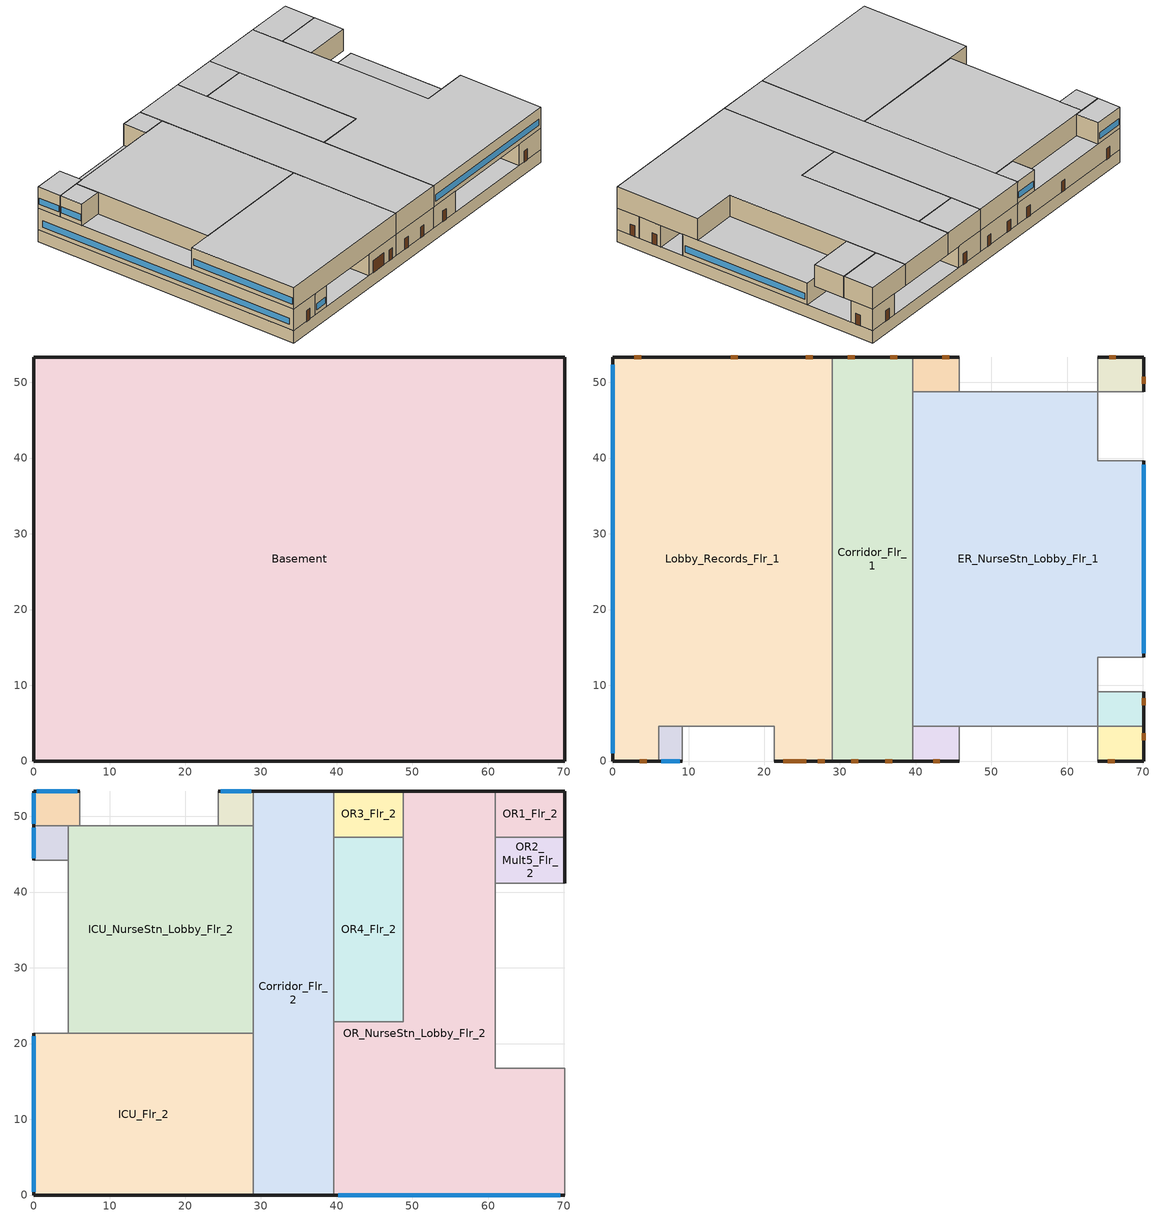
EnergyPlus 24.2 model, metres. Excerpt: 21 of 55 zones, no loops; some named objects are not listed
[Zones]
Basement
 floor adiabatic (ext_slab_8in_with_carpet): 70.1,53.34 70.1,0 0,0 0,53.34 z-2.44
 wall ground (Basement_Wall_North_Cfactor): 70.1,53.34 0,53.34 z-2.44:0
 wall ground (Basement_Wall_East_Cfactor): 70.1,0 70.1,53.34 z-2.44:0
 wall ground (Basement_Wall_South_Cfactor): 0,0 70.1,0 z-2.44:0
 wall ground (Basement_Wall_West_Cfactor): 0,53.34 0,0 z-2.44:0
 ceiling adiabatic (int_slab_ceiling): 0,0 70.1,0 70.1,53.34 0,53.34 z0
ER_Exam1_Mult4_Flr_1
 floor adiabatic (int_slab_floor): 45.72,4.57 45.72,0 39.62,0 39.62,4.57 z0
 wall outside (nonres_ext_wall_grd): 39.62,0 45.72,0 z0:4.27
 wall adiabatic (int_wall): 45.72,0 45.72,4.57 39.62,4.57 39.62,0 z0:4.27
 door (Swinging Door_con): 42.29,0 43.2,0 z0:2.13
 ceiling adiabatic (int_slab_ceiling): 39.62,4.57 39.62,0 45.72,0 45.72,4.57 z4.27
ER_Trauma1_Flr_1
 floor adiabatic (int_slab_floor): 70.1,4.57 70.1,0 64.01,0 64.01,4.57 z0
 wall outside (nonres_ext_wall_grd): 64.01,0 70.1,0 70.1,4.57 z0:4.27
 wall adiabatic (int_wall): 70.1,4.57 64.01,4.57 64.01,0 z0:4.27
 door (Swinging Door_con): 70.1,2.76 70.1,3.67 / 65.38,0 66.29,0 z0:2.13
 ceiling adiabatic (int_slab_ceiling): 64.01,4.57 64.01,0 70.1,0 70.1,4.57 z4.27
ER_Exam3_Mult4_Flr_1
 floor adiabatic (int_slab_floor): 70.1,9.14 70.1,4.57 64.01,4.57 64.01,9.14 z0
 wall outside (nonres_ext_wall_grd): 70.1,4.57 70.1,9.14 z0:4.27
 wall adiabatic (int_wall): 70.1,9.14 64.01,9.14 64.01,4.57 70.1,4.57 z0:4.27
 door (Swinging Door_con): 70.1,7.36 70.1,8.27 z0:2.13
 ceiling adiabatic (int_slab_ceiling): 64.01,9.14 64.01,4.57 70.1,4.57 70.1,9.14 z4.27
ER_Trauma2_Flr_1
 floor adiabatic (int_slab_floor): 70.1,53.34 70.1,48.77 64.01,48.77 64.01,53.34 z0
 wall outside (nonres_ext_wall_grd): 70.1,48.77 70.1,53.34 64.01,53.34 z0:4.27
 wall adiabatic (int_wall): 64.01,53.34 64.01,48.77 70.1,48.77 z0:4.27
 door (Swinging Door_con): 70.1,49.79 70.1,50.7 / 66.43,53.34 65.52,53.34 z0:2.13
 ceiling adiabatic (int_slab_ceiling): 64.01,53.34 64.01,48.77 70.1,48.77 70.1,53.34 z4.27
ER_Triage_Mult4_Flr_1
 floor adiabatic (int_slab_floor): 45.72,53.34 45.72,48.77 39.62,48.77 39.62,53.34 z0
 wall outside (nonres_ext_wall_grd): 45.72,53.34 39.62,53.34 z0:4.27
 wall adiabatic (int_wall): 39.62,53.34 39.62,48.77 45.72,48.77 45.72,53.34 z0:4.27
 door (Swinging Door_con): 44.45,53.34 43.53,53.34 z0:2.13
 ceiling adiabatic (int_slab_ceiling): 39.62,53.34 39.62,48.77 45.72,48.77 45.72,53.34 z4.27
Office1_Mult4_Flr_1
 floor adiabatic (int_slab_floor): 9.14,4.57 9.14,0 6.1,0 6.1,4.57 z0
 wall outside (nonres_ext_wall_grd): 6.1,0 9.14,0 z0:4.27
 wall adiabatic (int_wall): 9.14,0 9.14,4.57 6.1,4.57 6.1,0 z0:4.27
 window (NonresWindow_U_0.364_SHGC_East_0.359): 6.41,0 8.84,0 z0.91:2.13
 ceiling adiabatic (int_slab_ceiling): 6.1,4.57 6.1,0 9.14,0 9.14,4.57 z4.27
Lobby_Records_Flr_1
 floor adiabatic (int_slab_floor): 0,0 0,53.34 28.96,53.34 28.96,0 21.34,0 21.34,4.57 6.1,4.57 6.1,0 z0
 wall outside (nonres_ext_wall_grd): 28.96,53.34 0,53.34 0,0 6.1,0 / 21.34,0 28.96,0 z0:4.27
 wall adiabatic (int_wall): 6.1,0 6.1,4.57 21.34,4.57 21.34,0 z0:4.27
 wall to Corridor_Flr_1 (Air_Wall): 28.96,15.24 28.96,53.34 z0:4.27
 wall to Corridor_Flr_1 (int_wall): 28.96,0 28.96,15.24 z0:4.27
 window (NonresWindow_U_0.248_SHGC_South_0.21): 0,52.34 0,1 z0.91:2.13
 door (Swinging Door_con): 3.59,0 4.5,0 / 27.05,0 27.97,0 / 26.37,53.34 25.46,53.34 / 3.75,53.34 2.84,53.34 / 16.51,53.34 15.59,53.34 z0:2.13
 door (Overhead Door_con): 22.48,0 25.53,0 z0:2.44
 ceiling adiabatic (int_slab_ceiling): 0,0 6.1,0 6.1,4.57 21.34,4.57 21.34,0 28.96,0 28.96,53.34 0,53.34 z4.27
Corridor_Flr_1
 floor adiabatic (int_slab_floor): 39.62,53.34 39.62,0 28.96,0 28.96,53.34 z0
 wall outside (nonres_ext_wall_grd): 39.62,53.34 28.96,53.34 / 28.96,0 39.62,0 z0:4.27
 wall adiabatic (int_wall): 39.62,0 39.62,53.34 z0:4.27
 door (Swinging Door_con): 35.95,0 36.87,0 / 31.97,53.34 31.05,53.34 / 31.5,0 32.41,0 / 37.53,53.34 36.62,53.34 z0:2.13
 ceiling adiabatic (int_slab_ceiling): 28.96,53.34 28.96,0 39.62,0 39.62,53.34 z4.27
ER_NurseStn_Lobby_Flr_1
 floor adiabatic (int_slab_floor): 39.62,4.57 39.62,48.77 64.01,48.77 64.01,39.62 70.1,39.62 70.1,13.72 64.01,13.72 64.01,4.57 z0
 wall outside (nonres_ext_wall_grd): 70.1,13.72 70.1,39.62 z0:4.27
 wall adiabatic (int_wall): 70.1,39.62 64.01,39.62 64.01,48.77 39.62,48.77 39.62,4.57 64.01,4.57 64.01,13.72 70.1,13.72 z0:4.27
 window (NonresWindow_U_0.248_SHGC_North_0.21): 70.1,14.2 70.1,39.14 z0.91:2.13
 ceiling adiabatic (int_slab_ceiling): 39.62,4.57 64.01,4.57 64.01,13.72 70.1,13.72 70.1,39.62 64.01,39.62 64.01,48.77 39.62,48.77 z4.27
OR1_Flr_2
 floor adiabatic (int_slab_floor): 70.1,53.34 70.1,47.24 60.96,47.24 60.96,53.34 z4.27
 wall outside (nonres_ext_wall_mid): 70.1,47.24 70.1,53.34 60.96,53.34 z4.27:8.54
 wall adiabatic (int_wall): 60.96,53.34 60.96,47.24 70.1,47.24 z4.27:8.54
 ceiling adiabatic (int_slab_ceiling): 60.96,53.34 60.96,47.24 70.1,47.24 70.1,53.34 z8.54
OR2_Mult5_Flr_2
 floor adiabatic (int_slab_floor): 70.1,47.24 70.1,41.15 60.96,41.15 60.96,47.24 z4.27
 wall outside (nonres_ext_wall_mid): 70.1,41.15 70.1,47.24 z4.27:8.54
 wall adiabatic (int_wall): 70.1,47.24 60.96,47.24 60.96,41.15 70.1,41.15 z4.27:8.54
 ceiling adiabatic (int_slab_ceiling): 60.96,47.24 60.96,41.15 70.1,41.15 70.1,47.24 z8.54
OR3_Flr_2
 floor adiabatic (int_slab_floor): 48.77,53.34 48.77,47.24 39.62,47.24 39.62,53.34 z4.27
 wall outside (nonres_ext_wall_mid): 48.77,53.34 39.62,53.34 z4.27:8.54
 wall adiabatic (int_wall): 39.62,53.34 39.62,47.24 48.77,47.24 48.77,53.34 z4.27:8.54
 ceiling adiabatic (int_slab_ceiling): 39.62,53.34 39.62,47.24 48.77,47.24 48.77,53.34 z8.54
OR4_Flr_2
 floor adiabatic (int_slab_floor): 48.77,47.24 48.77,22.86 39.62,22.86 39.62,47.24 z4.27
 wall adiabatic (int_wall): 48.77,47.24 39.62,47.24 39.62,22.86 48.77,22.86 48.77,47.24 z4.27:8.54
 ceiling adiabatic (int_slab_ceiling): 39.62,47.24 39.62,22.86 48.77,22.86 48.77,47.24 z8.54
IC_PatRoom1_Mult5_Flr_2
 floor adiabatic (int_slab_floor): 28.96,53.34 28.96,48.77 24.38,48.77 24.38,53.34 z4.27
 wall outside (nonres_ext_wall_mid): 28.96,53.34 24.38,53.34 z4.27:8.54
 wall adiabatic (int_wall): 24.38,53.34 24.38,48.77 28.96,48.77 28.96,53.34 z4.27:8.54
 window (NonresWindow_U_0.248_SHGC_West_0.21): 28.68,53.34 24.66,53.34 z5.18:6.4
 ceiling adiabatic (int_slab_ceiling): 24.38,53.34 24.38,48.77 28.96,48.77 28.96,53.34 z8.54
IC_PatRoom2_Flr_2
 floor adiabatic (int_slab_floor): 6.1,53.34 6.1,48.77 0,48.77 0,53.34 z4.27
 wall outside (nonres_ext_wall_mid): 6.1,53.34 0,53.34 0,48.77 z4.27:8.54
 wall adiabatic (int_wall): 0,48.77 6.1,48.77 6.1,53.34 z4.27:8.54
 window (NonresWindow_U_0.248_SHGC_West_0.21): 5.73,53.34 0.37,53.34 z5.18:6.4
 window (NonresWindow_U_0.248_SHGC_South_0.21): 0,53.07 0,49.04 z5.18:6.4
 ceiling adiabatic (int_slab_ceiling): 0,53.34 0,48.77 6.1,48.77 6.1,53.34 z8.54
IC_PatRoom3_Mult6_Flr_2
 floor adiabatic (int_slab_floor): 4.57,48.77 4.57,44.2 0,44.2 0,48.77 z4.27
 wall outside (nonres_ext_wall_mid): 0,48.77 0,44.2 z4.27:8.54
 wall adiabatic (int_wall): 0,44.2 4.57,44.2 4.57,48.77 0,48.77 z4.27:8.54
 window (NonresWindow_U_0.248_SHGC_South_0.21): 0,48.49 0,44.47 z5.18:6.4
 ceiling adiabatic (int_slab_ceiling): 0,48.77 0,44.2 4.57,44.2 4.57,48.77 z8.54
ICU_Flr_2
 floor adiabatic (int_slab_floor): 28.96,21.34 28.96,0 0,0 0,21.34 z4.27
 wall outside (nonres_ext_wall_mid): 0,21.34 0,0 28.96,0 z4.27:8.54
 wall adiabatic (int_wall): 28.96,0 28.96,21.34 0,21.34 z4.27:8.54
 window (NonresWindow_U_0.248_SHGC_South_0.21): 0,20.94 0,0.4 z5.18:6.4
 ceiling adiabatic (int_slab_ceiling): 0,21.34 0,0 28.96,0 28.96,21.34 z8.54
ICU_NurseStn_Lobby_Flr_2
 floor adiabatic (int_slab_floor): 4.57,21.34 4.57,48.77 28.96,48.77 28.96,21.34 z4.27
 wall adiabatic (int_wall): 28.96,48.77 4.57,48.77 4.57,21.34 28.96,21.34 28.96,48.77 z4.27:8.54
 ceiling adiabatic (int_slab_ceiling): 4.57,21.34 28.96,21.34 28.96,48.77 4.57,48.77 z8.54
Corridor_Flr_2
 floor adiabatic (int_slab_floor): 39.62,53.34 39.62,0 28.96,0 28.96,53.34 z4.27
 wall outside (nonres_ext_wall_mid): 39.62,53.34 28.96,53.34 / 28.96,0 39.62,0 z4.27:8.54
 wall adiabatic (int_wall): 39.62,0 39.62,53.34 / 28.96,53.34 28.96,0 z4.27:8.54
 ceiling adiabatic (int_slab_ceiling): 28.96,53.34 28.96,0 39.62,0 39.62,53.34 z8.54
OR_NurseStn_Lobby_Flr_2
 floor adiabatic (int_slab_floor): 39.62,0 39.62,22.86 48.77,22.86 48.77,53.34 60.96,53.34 60.96,16.76 70.1,16.76 70.1,0 z4.27
 wall outside (nonres_ext_wall_mid): 60.96,53.34 48.77,53.34 / 39.62,0 70.1,0 z4.27:8.54
 wall adiabatic (int_wall): 48.77,53.34 48.77,22.86 39.62,22.86 39.62,0 / 70.1,0 70.1,16.76 60.96,16.76 60.96,53.34 z4.27:8.54
 window (NonresWindow_U_0.364_SHGC_East_0.359): 40.2,0 69.53,0 z5.18:6.4
 ceiling adiabatic (int_slab_ceiling): 39.62,0 70.1,0 70.1,16.76 60.96,16.76 60.96,53.34 48.77,53.34 48.77,22.86 39.62,22.86 z8.54
[Building]
Hospital: North Axis=-90; Terrain=City; Loads Convergence Tolerance Value=0.04; Temperature Convergence Tolerance Value=0.2; Solar Distribution=FullInteriorAndExterior; Maximum Number of Warmup Days=25; Minimum Number of Warmup Days=6
[Site:Location]
New.York-John.F.Kennedy.Intl.AP_NY_USA WMO=744860: Latitude=40.66; Longitude=-73.8; Time Zone=-5; Elevation=7
[SizingPeriod:DesignDay] Day of Month=21; DryBulb Temperature Range Modifier Type=DefaultMultipliers; Humidity Condition Type=Wetbulb; Barometric Pressure=101241; Rain Indicator=No; Snow Indicator=No; Daylight Saving Time Indicator=No
Name | Month | Day Type | Maximum DryBulb Temperature | Daily DryBulb Temperature Range | Wetbulb or DewPoint at Maximum DryBulb | Wind Speed | Wind Direction | Solar Model Indicator | Sky Clearness | ASHRAE Clear Sky Optical Depth for Beam Irradiance taub | ASHRAE Clear Sky Optical Depth for Diffuse Irradiance taud
New.York-John.F.Kennedy.Intl.AP_NY_USA Ann Htg 99.6% Condns DB | 1 | WinterDesignDay | -10.7 | 0 | -10.7 | 7.5 | 320 | ASHRAEClearSky | 0
New.York-John.F.Kennedy.Intl.AP_NY_USA Ann Clg .4% Condns DB=>MWB | 7 | SummerDesignDay | 32.1 | 7.4 | 23.1 | 5.6 | 230 | ASHRAETau |  | 0.541 | 1.8
[Site:GroundTemperature:FCfactorMethod]
January Ground Temperature=14; February Ground Temperature=7.3; March Ground Temperature=3.3; April Ground Temperature=1.2; May Ground Temperature=-0.2; June Ground Temperature=5.6; July Ground Temperature=10.9; August Ground Temperature=16.1; September Ground Temperature=21.7; October Ground Temperature=25; November Ground Temperature=24.8; December Ground Temperature=19.9
[Site:WaterMainsTemperature]
Calculation Method=Correlation; Annual Average Outdoor Air Temperature=12.4667; Maximum Difference In Monthly Average Outdoor Air Temperatures=25.2
[Material]
Name | Roughness | Thickness | Conductivity | Density | Specific Heat | Thermal Absorptance | Solar Absorptance | Visible Absorptance
Std Wood 6inch | MediumSmooth | 0.15 | 0.12 | 540 | 1210 | 0.9 | 0.7 | 0.7
G01 13mm gypsum board | Smooth | 0.0127 | 0.16 | 800 | 1090 | 0.9 | 0.7 | 0.5
200mm Normalweight concrete wall; 200mm Normalweight concrete floor | MediumRough | 0.2032 | 2.31 | 2322 | 832
100mm Normalweight concrete floor | MediumRough | 0.1016 | 2.31 | 2322 | 832
[Material:NoMass] Thermal Absorptance=0.9; Solar Absorptance=0.7
Name | Roughness | Thermal Resistance | Visible Absorptance
Opaque Door panel_con | MediumRough | 0.475973 | 0.7
Overhead Door_con Panel | MediumRough | 0.568097 | 0.7
CP02 CARPET PAD | VeryRough | 0.21648 | 0.8
Air_Wall_Material | Rough | 0.207949
Nonres_Exterior_Wall_Insulation_grd | MediumSmooth | 1.1957 | 0.7
Nonres_Exterior_Wall_Insulation_mid | MediumSmooth | 1.04708 | 0.7
[WindowMaterial:SimpleGlazingSystem]
Name | UFactor | Solar Heat Gain Coefficient | Visible Transmittance
Nonres Window Glazing Layer South; Nonres Window Glazing Layer North; Nonres Window Glazing Layer West | 1.40821 | 0.21 | 0.29
Nonres Window Glazing Layer East | 2.06689 | 0.359 | 0.3949
[Construction]
Swinging Door_con: Opaque Door panel_con
Overhead Door_con: Overhead Door_con Panel
InteriorFurnishings: Std Wood 6inch
Air_Wall: Air_Wall_Material
int_wall: G01 13mm gypsum board, G01 13mm gypsum board
ext_slab_8in_with_carpet: 200mm Normalweight concrete floor, CP02 CARPET PAD
int_slab_floor: 100mm Normalweight concrete floor, CP02 CARPET PAD
int_slab_ceiling: CP02 CARPET PAD, 100mm Normalweight concrete floor
nonres_ext_wall_grd: 200mm Normalweight concrete wall, Nonres_Exterior_Wall_Insulation_grd, G01 13mm gypsum board
nonres_ext_wall_mid: 200mm Normalweight concrete wall, Nonres_Exterior_Wall_Insulation_mid, G01 13mm gypsum board
NonresWindow_U_0.248_SHGC_South_0.21: Nonres Window Glazing Layer South
NonresWindow_U_0.248_SHGC_North_0.21: Nonres Window Glazing Layer North
NonresWindow_U_0.364_SHGC_East_0.359: Nonres Window Glazing Layer East
NonresWindow_U_0.248_SHGC_West_0.21: Nonres Window Glazing Layer West
[Construction:CfactorUndergroundWall] CFactor=0.675682; Height=2.439
Basement_Wall_North_Cfactor; Basement_Wall_East_Cfactor; Basement_Wall_South_Cfactor; Basement_Wall_West_Cfactor
[Zone] Type=1; Floor Area=autocalculate; Part of Total Floor Area=YES
Name | Multiplier | Ceiling Height | Volume
Basement | 1 | 2.439 | 9120.27
ER_Exam1_Mult4_Flr_1; ER_Exam3_Mult4_Flr_1; ER_Triage_Mult4_Flr_1 | 4 | 4.2683 | 118.96
ER_Trauma1_Flr_1; ER_Trauma2_Flr_1; IC_PatRoom2_Flr_2 | 1 | 4.2683 | 118.96
Office1_Mult4_Flr_1 | 5 | 4.2683 | 59.5
Lobby_Records_Flr_1 | 1 | 4.2683 | 6294.92
Corridor_Flr_1; Corridor_Flr_2 | 1 | 4.2683 | 2428.79
ER_NurseStn_Lobby_Flr_1 | 1 | 4.2683 | 5273.95
OR1_Flr_2; OR3_Flr_2 | 1 | 4.2683 | 237.91
OR2_Mult5_Flr_2 | 5 | 4.2683 | 237.91
OR4_Flr_2 | 1 | 4.2683 | 951.7
IC_PatRoom1_Mult5_Flr_2 | 5 | 4.2683 | 89.21
IC_PatRoom3_Mult6_Flr_2 | 6 | 4.2683 | 89.21
ICU_Flr_2 | 1 | 4.2683 | 2637.63
ICU_NurseStn_Lobby_Flr_2 | 1 | 4.2683 | 2854.51
OR_NurseStn_Lobby_Flr_2 | 1 | 4.2683 | 4322.24
[InternalMass] Construction=InteriorFurnishings
Name | Zone or ZoneList | Surface Area
Basement_InternalMass_1 | Basement | 7478.69
ER_Exam1_Mult4_Flr_1_InternalMass_1 | ER_Exam1_Mult4_Flr_1 | 55.7418
ER_Trauma1_Flr_1_InternalMass_1 | ER_Trauma1_Flr_1 | 55.7418
ER_Exam3_Mult4_Flr_1_InternalMass_1 | ER_Exam3_Mult4_Flr_1 | 55.7418
ER_Trauma2_Flr_1_InternalMass_1 | ER_Trauma2_Flr_1 | 55.7418
ER_Triage_Mult4_Flr_1_InternalMass_1 | ER_Triage_Mult4_Flr_1 | 55.7418
Office1_Mult4_Flr_1_InternalMass_1 | Office1_Mult4_Flr_1 | 27.8709
Lobby_Records_Flr_1_InternalMass_1 | Lobby_Records_Flr_1 | 2949.62
Corridor_Flr_1_InternalMass_1 | Corridor_Flr_1 | 1138.06
ER_NurseStn_Lobby_Flr_1_InternalMass_1 | ER_NurseStn_Lobby_Flr_1 | 2471.22
OR1_Flr_2_InternalMass_1 | OR1_Flr_2 | 111.4836
OR2_Mult5_Flr_2_InternalMass_1 | OR2_Mult5_Flr_2 | 111.4836
OR3_Flr_2_InternalMass_1 | OR3_Flr_2 | 111.4836
OR4_Flr_2_InternalMass_1 | OR4_Flr_2 | 445.9346
IC_PatRoom1_Mult5_Flr_2_InternalMass_1 | IC_PatRoom1_Mult5_Flr_2 | 41.8064
IC_PatRoom2_Flr_2_InternalMass_1 | IC_PatRoom2_Flr_2 | 55.7418
IC_PatRoom3_Mult6_Flr_2_InternalMass_1 | IC_PatRoom3_Mult6_Flr_2 | 41.8064
ICU_Flr_2_InternalMass_1 | ICU_Flr_2 | 1235.93
ICU_NurseStn_Lobby_Flr_2_InternalMass_1 | ICU_NurseStn_Lobby_Flr_2 | 1337.54
Corridor_Flr_2_InternalMass_1 | Corridor_Flr_2 | 1138.06
OR_NurseStn_Lobby_Flr_2_InternalMass_1 | OR_NurseStn_Lobby_Flr_2 | 2025.29
[People] Number of People Calculation Method=People; Fraction Radiant=0.3; Sensible Heat Fraction=AUTOCALCULATE; Activity Level Schedule=ACTIVITY_SCH; Enable ASHRAE 55 Comfort Warnings=No; Mean Radiant Temperature Calculation Type=EnclosureAveraged; Work Efficiency Schedule=WORK_EFF_SCH; Clothing Insulation Calculation Method=ClothingInsulationSchedule; Clothing Insulation Schedule=CLOTHING_SCH; Air Velocity Schedule=AIR_VELO_SCH; Thermal Comfort Model 1 Type=FANGER
Name | Zone or ZoneList or Space or SpaceList | Number of People Schedule | Number of People
Basement | Basement | BLDG_OCC_SCH | 100.5885
ER_Exam1_Mult4_Flr_1 | ER_Exam1_Mult4_Flr_1 | BLDG_OCC_EXTD_SCH | 5.9976
ER_Trauma1_Flr_1 | ER_Trauma1_Flr_1 | BLDG_OCC_EXTD_SCH | 5.9976
ER_Exam3_Mult4_Flr_1 | ER_Exam3_Mult4_Flr_1 | BLDG_OCC_EXTD_SCH | 5.9976
ER_Trauma2_Flr_1 | ER_Trauma2_Flr_1 | BLDG_OCC_EXTD_SCH | 5.9976
ER_Triage_Mult4_Flr_1 | ER_Triage_Mult4_Flr_1 | BLDG_OCC_EXTD_SCH | 5.9976
Office1_Mult4_Flr_1 | Office1_Mult4_Flr_1 | BLDG_OCC_SCH | 1.05
Lobby_Records_Flr_1 | Lobby_Records_Flr_1 | BLDG_OCC_SCH | 21.1586
Corridor_Flr_1 | Corridor_Flr_1 | BLDG_OCC_EXTD_SCH | 30.62491
ER_NurseStn_Lobby_Flr_1 | ER_NurseStn_Lobby_Flr_1 | BLDG_OCC_EXTD_SCH | 17.7269
OR1_Flr_2 | OR1_Flr_2 | BLDG_OCC_SCH | 2.9988
OR2_Mult5_Flr_2 | OR2_Mult5_Flr_2 | BLDG_OCC_SCH | 2.9988
OR3_Flr_2 | OR3_Flr_2 | BLDG_OCC_SCH | 2.9988
OR4_Flr_2 | OR4_Flr_2 | BLDG_OCC_SCH | 11.9956
IC_PatRoom1_Mult5_Flr_2 | IC_PatRoom1_Mult5_Flr_2 | BLDG_OCC_EXTD_SCH | 1.1244
IC_PatRoom2_Flr_2 | IC_PatRoom2_Flr_2 | BLDG_OCC_EXTD_SCH | 1.4994
IC_PatRoom3_Mult6_Flr_2 | IC_PatRoom3_Mult6_Flr_2 | BLDG_OCC_EXTD_SCH | 1.1244
ICU_Flr_2 | ICU_Flr_2 | BLDG_OCC_EXTD_SCH | 33.2462
ICU_NurseStn_Lobby_Flr_2 | ICU_NurseStn_Lobby_Flr_2 | BLDG_OCC_EXTD_SCH | 9.5946
Corridor_Flr_2 | Corridor_Flr_2 | BLDG_OCC_EXTD_SCH | 6.1228
OR_NurseStn_Lobby_Flr_2 | OR_NurseStn_Lobby_Flr_2 | BLDG_OCC_EXTD_SCH | 14.528
[Lights] Design Level Calculation Method=Watts/Area; Return Air Fraction=0; Fraction Radiant=0.7; Fraction Visible=0.2; Fraction Replaceable=1; EndUse Subcategory=LightsWired; Return Air Fraction Calculated from Plenum Temperature=No
Name | Zone or ZoneList or Space or SpaceList | Schedule | Watts per Floor Area
Basement_Lights | Basement | ltg_sch0_basement | 6.40953
ER_Exam1_Mult4_Flr_1_Lights | ER_Exam1_Mult4_Flr_1 | ltg_sch2_er | 13.6002
ER_Trauma1_Flr_1_Lights | ER_Trauma1_Flr_1 | ltg_sch2_er | 13.6002
ER_Exam3_Mult4_Flr_1_Lights | ER_Exam3_Mult4_Flr_1 | ltg_sch2_er | 13.6002
ER_Trauma2_Flr_1_Lights | ER_Trauma2_Flr_1 | ltg_sch2_er | 13.6002
ER_Triage_Mult4_Flr_1_Lights | ER_Triage_Mult4_Flr_1 | ltg_sch2_er | 13.6002
Office1_Mult4_Flr_1_Lights | Office1_Mult4_Flr_1 | ltg_sch1_office | 7.46477
Lobby_Records_Flr_1_Lights | Lobby_Records_Flr_1 | ltg_sch3_record | 7.93515
Corridor_Flr_1_Lights | Corridor_Flr_1 | ltg_sch4_corridor | 6.11427
ER_NurseStn_Lobby_Flr_1_Lights | ER_NurseStn_Lobby_Flr_1 | ltg_sch5_nursestn_lobby1 | 9.83713
OR1_Flr_2_Lights | OR1_Flr_2 | ltg_sch6_or | 23.6214
OR2_Mult5_Flr_2_Lights | OR2_Mult5_Flr_2 | ltg_sch6_or | 23.6214
OR3_Flr_2_Lights | OR3_Flr_2 | ltg_sch6_or | 23.6214
OR4_Flr_2_Lights | OR4_Flr_2 | ltg_sch6_or | 23.6214
IC_PatRoom1_Mult5_Flr_2_Lights | IC_PatRoom1_Mult5_Flr_2 | ltg_sch7_ic | 12.06633
IC_PatRoom2_Flr_2_Lights | IC_PatRoom2_Flr_2 | ltg_sch7_ic | 12.06633
IC_PatRoom3_Mult6_Flr_2_Lights | IC_PatRoom3_Mult6_Flr_2 | ltg_sch7_ic | 12.06633
ICU_Flr_2_Lights | ICU_Flr_2 | ltg_sch7_ic | 12.06633
ICU_NurseStn_Lobby_Flr_2_Lights | ICU_NurseStn_Lobby_Flr_2 | ltg_sch8_nursstn | 10.9415
Corridor_Flr_2_Lights | Corridor_Flr_2 | ltg_sch4_corridor | 6.11427
OR_NurseStn_Lobby_Flr_2_Lights | OR_NurseStn_Lobby_Flr_2 | ltg_sch9_nursestn_lobby2 | 9.284939
[ElectricEquipment] Design Level Calculation Method=EquipmentLevel; Fraction Latent=0; Fraction Radiant=0.5; Fraction Lost=0; EndUse Subcategory=MiscPlug
Name | Zone or ZoneList or Space or SpaceList | Schedule | Design Level
Basement_MiscPlug_Equip | Basement | BLDG_EQUIP_SCH | 30176.5
ER_Exam1_Mult4_Flr_1_MiscPlug_Equip | ER_Exam1_Mult4_Flr_1 | BLDG_EQUIP_EXTD_SCH | 449.8365
ER_Trauma1_Flr_1_MiscPlug_Equip | ER_Trauma1_Flr_1 | BLDG_EQUIP_EXTD_SCH | 1199.56
ER_Exam3_Mult4_Flr_1_MiscPlug_Equip | ER_Exam3_Mult4_Flr_1 | BLDG_EQUIP_EXTD_SCH | 449.8365
ER_Trauma2_Flr_1_MiscPlug_Equip | ER_Trauma2_Flr_1 | BLDG_EQUIP_EXTD_SCH | 1199.56
ER_Triage_Mult4_Flr_1_MiscPlug_Equip | ER_Triage_Mult4_Flr_1 | BLDG_EQUIP_EXTD_SCH | 599.9803
Office1_Mult4_Flr_1_MiscPlug_Equip | Office1_Mult4_Flr_1 | BLDG_EQUIP_SCH | 164.9958
Lobby_Records_Flr_1_MiscPlug_Equip | Lobby_Records_Flr_1 | BLDG_EQUIP_SCH | 1592.8
ER_NurseStn_Lobby_Flr_1_MiscPlug_Equip | ER_NurseStn_Lobby_Flr_1 | BLDG_EQUIP_EXTD_SCH | 18077
OR1_Flr_2_MiscPlug_Equip | OR1_Flr_2 | BLDG_EQUIP_SCH | 2399.13
OR2_Mult5_Flr_2_MiscPlug_Equip | OR2_Mult5_Flr_2 | BLDG_EQUIP_SCH | 2399.13
OR3_Flr_2_MiscPlug_Equip | OR3_Flr_2 | BLDG_EQUIP_SCH | 2399.13
OR4_Flr_2_MiscPlug_Equip | OR4_Flr_2 | BLDG_EQUIP_SCH | 9596.51
IC_PatRoom1_Mult5_Flr_2_MiscPlug_Equip | IC_PatRoom1_Mult5_Flr_2 | BLDG_EQUIP_EXTD_SCH | 674.7548
IC_PatRoom2_Flr_2_MiscPlug_Equip | IC_PatRoom2_Flr_2 | BLDG_EQUIP_EXTD_SCH | 899.673
IC_PatRoom3_Mult6_Flr_2_MiscPlug_Equip | IC_PatRoom3_Mult6_Flr_2 | BLDG_EQUIP_EXTD_SCH | 674.7548
ICU_Flr_2_MiscPlug_Equip | ICU_Flr_2 | BLDG_EQUIP_EXTD_SCH | 19947.9
ICU_NurseStn_Lobby_Flr_2_MiscPlug_Equip | ICU_NurseStn_Lobby_Flr_2 | BLDG_EQUIP_EXTD_SCH | 14391.9
OR_NurseStn_Lobby_Flr_2_MiscPlug_Equip | OR_NurseStn_Lobby_Flr_2 | BLDG_EQUIP_EXTD_SCH | 11331.5
[Daylighting:Controls]
Lobby_Records_Flr_1_DaylCtrl: Zone or Space=Lobby_Records_Flr_1; Daylighting Method=SplitFlux; Availability Schedule=DaylightAvailSch; Lighting Control Type=Continuousoff; Minimum Input Power Fraction for Continuous or ContinuousOff Dimming Control=0.2; Minimum Light Output Fraction for Continuous or ContinuousOff Dimming Control=0.2; Number of Stepped Control Steps=3; Probability Lighting will be Reset When Needed in Manual Stepped Control=1; Glare Calculation Daylighting Reference Point=Lobby_Records_Flr_1_DaylRefPt1; Glare Calculation Azimuth Angle of View Direction Clockwise from Zone yAxis=270; Maximum Allowable Discomfort Glare Index=22; Daylighting Reference Point 1=Lobby_Records_Flr_1_DaylRefPt1; Fraction of Lights Controlled by Reference Point 1=0.15; Illuminance Setpoint at Reference Point 1=269
[ZoneInfiltration:DesignFlowRate] Schedule=INFIL_SCH_PNNL; Design Flow Rate Calculation Method=Flow/ExteriorWallArea; Flow Rate per Exterior Surface Area=0.000569572; Constant Term Coefficient=0; Temperature Term Coefficient=0; Velocity Term Coefficient=0.224; Velocity Squared Term Coefficient=0
Name | Zone or ZoneList or Space or SpaceList
Basement_Infiltration | Basement
ER_Exam1_Mult4_Flr_1_Infiltration | ER_Exam1_Mult4_Flr_1
ER_Trauma1_Flr_1_Infiltration | ER_Trauma1_Flr_1
ER_Exam3_Mult4_Flr_1_Infiltration | ER_Exam3_Mult4_Flr_1
ER_Trauma2_Flr_1_Infiltration | ER_Trauma2_Flr_1
ER_Triage_Mult4_Flr_1_Infiltration | ER_Triage_Mult4_Flr_1
Office1_Mult4_Flr_1_Infiltration | Office1_Mult4_Flr_1
Lobby_Records_Flr_1_Infiltration | Lobby_Records_Flr_1
Corridor_Flr_1_Infiltration | Corridor_Flr_1
ER_NurseStn_Lobby_Flr_1_Infiltration | ER_NurseStn_Lobby_Flr_1
OR1_Flr_2_Infiltration | OR1_Flr_2
OR2_Mult5_Flr_2_Infiltration | OR2_Mult5_Flr_2
OR3_Flr_2_Infiltration | OR3_Flr_2
OR4_Flr_2_Infiltration | OR4_Flr_2
IC_PatRoom1_Mult5_Flr_2_Infiltration | IC_PatRoom1_Mult5_Flr_2
IC_PatRoom2_Flr_2_Infiltration | IC_PatRoom2_Flr_2
IC_PatRoom3_Mult6_Flr_2_Infiltration | IC_PatRoom3_Mult6_Flr_2
ICU_Flr_2_Infiltration | ICU_Flr_2
ICU_NurseStn_Lobby_Flr_2_Infiltration | ICU_NurseStn_Lobby_Flr_2
Corridor_Flr_2_Infiltration | Corridor_Flr_2
OR_NurseStn_Lobby_Flr_2_Infiltration | OR_NurseStn_Lobby_Flr_2
[Exterior:Lights]
Exterior_Lights: Schedule=Exterior_Lgt_ALWAYS_ON; Design Level=7940.01; Control Option=AstronomicalClock; EndUse Subcategory=General
[Exterior:FuelEquipment] Fuel Use Type=Electricity
Name | Schedule | Design Level | EndUse Subcategory
Elevators | BLDG_ELEVATORS | 34667.95 | ElevatorLift
Elevators_Lights_Fan | ELEV_LIGHT_FAN_SCH_ADD_DF | 421.26 | ElevatorLightsFan
[DesignSpecification:OutdoorAir] Outdoor Air Method=Flow/Area
Name | Outdoor Air Flow per Zone Floor Area
SZ DSOA Basement | 0.0003683
SZ DSOA Office1_Mult4_Flr_1 | 0.0004826
SZ DSOA Lobby_Records_Flr_1; SZ DSOA ER_NurseStn_Lobby_Flr_1; SZ DSOA ICU_NurseStn_Lobby_Flr_2; SZ DSOA OR_NurseStn_Lobby_Flr_2 | 0.000338666
SZ DSOA Corridor_Flr_1; SZ DSOA Corridor_Flr_2 | 0.0003048
SZ DSOA ER_Exam1_Mult4_Flr_1; SZ DSOA ER_Trauma1_Flr_1; SZ DSOA ER_Exam3_Mult4_Flr_1; SZ DSOA ER_Trauma2_Flr_1; SZ DSOA ER_Triage_Mult4_Flr_1; SZ DSOA IC_PatRoom1_Mult5_Flr_2; SZ DSOA IC_PatRoom2_Flr_2; SZ DSOA IC_PatRoom3_Mult6_Flr_2; SZ DSOA ICU_Flr_2 | 0.00237066
SZ DSOA OR1_Flr_2; SZ DSOA OR2_Mult5_Flr_2; SZ DSOA OR3_Flr_2; SZ DSOA OR4_Flr_2 | 0.003556
[DesignSpecification:ZoneAirDistribution] Zone Air Distribution Effectiveness in Cooling Mode=1; Zone Air Distribution Effectiveness in Heating Mode=1
Name | Minimum Zone Ventilation Efficiency
VAV_Zone_AirDistribution | 0.6
CM DSZAD Building
[Sizing:Zone] Zone Cooling Design Supply Air Temperature Input Method=SupplyAirTemperature; Zone Cooling Design Supply Air Temperature=12.8; Zone Heating Design Supply Air Temperature Input Method=SupplyAirTemperature; Zone Heating Design Supply Air Temperature=40; Zone Cooling Design Supply Air Humidity Ratio=0.0085; Zone Heating Design Supply Air Humidity Ratio=0.008; Cooling Design Air Flow Rate=0; Cooling Minimum Air Flow Fraction=0; Heating Design Air Flow Method=DesignDay; Heating Design Air Flow Rate=0; Zone Load Sizing Method=Sensible Load Only No Latent Load; Zone Latent Cooling Design Supply Air Humidity Ratio Input Method=HumidityRatioDifference; Zone Cooling Design Supply Air Humidity Ratio Difference=0.005; Zone Latent Heating Design Supply Air Humidity Ratio Input Method=HumidityRatioDifference; Zone Humidification Design Supply Air Humidity Ratio Difference=0.005
Name | Design Specification Outdoor Air Object | Cooling Design Air Flow Method | Design Specification Zone Air Distribution Object | Cooling Minimum Air Flow per Zone Floor Area
Basement | SZ DSOA Basement | DesignDay | VAV_Zone_AirDistribution
Office1_Mult4_Flr_1 | SZ DSOA Office1_Mult4_Flr_1 | DesignDay | VAV_Zone_AirDistribution
Lobby_Records_Flr_1 | SZ DSOA Lobby_Records_Flr_1 | DesignDay | VAV_Zone_AirDistribution
Corridor_Flr_1 | SZ DSOA Corridor_Flr_1 | DesignDay | VAV_Zone_AirDistribution
ER_NurseStn_Lobby_Flr_1 | SZ DSOA ER_NurseStn_Lobby_Flr_1 | DesignDay | VAV_Zone_AirDistribution
ICU_NurseStn_Lobby_Flr_2 | SZ DSOA ICU_NurseStn_Lobby_Flr_2 | DesignDay | VAV_Zone_AirDistribution
Corridor_Flr_2 | SZ DSOA Corridor_Flr_2 | DesignDay | VAV_Zone_AirDistribution
OR_NurseStn_Lobby_Flr_2 | SZ DSOA OR_NurseStn_Lobby_Flr_2 | DesignDay | VAV_Zone_AirDistribution
ER_Exam1_Mult4_Flr_1 | SZ DSOA ER_Exam1_Mult4_Flr_1 | DesignDayWithLimit |  | 0.0142221
ER_Trauma1_Flr_1 | SZ DSOA ER_Trauma1_Flr_1 | DesignDayWithLimit |  | 0.0142221
ER_Exam3_Mult4_Flr_1 | SZ DSOA ER_Exam3_Mult4_Flr_1 | DesignDayWithLimit |  | 0.0142221
ER_Trauma2_Flr_1 | SZ DSOA ER_Trauma2_Flr_1 | DesignDayWithLimit |  | 0.0142221
ER_Triage_Mult4_Flr_1 | SZ DSOA ER_Triage_Mult4_Flr_1 | DesignDayWithLimit |  | 0.0142221
OR1_Flr_2 | SZ DSOA OR1_Flr_2 | DesignDayWithLimit |  | 0.0177769
OR2_Mult5_Flr_2 | SZ DSOA OR2_Mult5_Flr_2 | DesignDayWithLimit |  | 0.0177769
OR3_Flr_2 | SZ DSOA OR3_Flr_2 | DesignDayWithLimit |  | 0.0177769
OR4_Flr_2 | SZ DSOA OR4_Flr_2 | DesignDayWithLimit |  | 0.0177769
IC_PatRoom1_Mult5_Flr_2 | SZ DSOA IC_PatRoom1_Mult5_Flr_2 | DesignDayWithLimit |  | 0.00711111
IC_PatRoom2_Flr_2 | SZ DSOA IC_PatRoom2_Flr_2 | DesignDayWithLimit |  | 0.00711111
IC_PatRoom3_Mult6_Flr_2 | SZ DSOA IC_PatRoom3_Mult6_Flr_2 | DesignDayWithLimit |  | 0.00711111
ICU_Flr_2 | SZ DSOA ICU_Flr_2 | DesignDayWithLimit |  | 0.00711111
[ZoneControl:Thermostat] Control Type Schedule=Dual Zone Control Type Sched
Name | Zone or ZoneList | Control 1
Basement Thermostat | Basement | Basement Dual SP Control
Office1_Mult4_Flr_1 Thermostat | Office1_Mult4_Flr_1 | Office1_Mult4_Flr_1 Dual SP Control
Lobby_Records_Flr_1 Thermostat | Lobby_Records_Flr_1 | Lobby_Records_Flr_1 Dual SP Control
Corridor_Flr_1 Thermostat | Corridor_Flr_1 | Corridor_Flr_1 Dual SP Control
ER_NurseStn_Lobby_Flr_1 Thermostat | ER_NurseStn_Lobby_Flr_1 | ER_NurseStn_Lobby_Flr_1 Dual SP Control
ICU_NurseStn_Lobby_Flr_2 Thermostat | ICU_NurseStn_Lobby_Flr_2 | ICU_NurseStn_Lobby_Flr_2 Dual SP Control
Corridor_Flr_2 Thermostat | Corridor_Flr_2 | Corridor_Flr_2 Dual SP Control
OR_NurseStn_Lobby_Flr_2 Thermostat | OR_NurseStn_Lobby_Flr_2 | OR_NurseStn_Lobby_Flr_2 Dual SP Control
ER_Exam1_Mult4_Flr_1 Thermostat | ER_Exam1_Mult4_Flr_1 | ER_Exam1_Mult4_Flr_1 Dual SP Control
ER_Trauma1_Flr_1 Thermostat | ER_Trauma1_Flr_1 | ER_Trauma1_Flr_1 Dual SP Control
ER_Exam3_Mult4_Flr_1 Thermostat | ER_Exam3_Mult4_Flr_1 | ER_Exam3_Mult4_Flr_1 Dual SP Control
ER_Trauma2_Flr_1 Thermostat | ER_Trauma2_Flr_1 | ER_Trauma2_Flr_1 Dual SP Control
ER_Triage_Mult4_Flr_1 Thermostat | ER_Triage_Mult4_Flr_1 | ER_Triage_Mult4_Flr_1 Dual SP Control
OR1_Flr_2 Thermostat | OR1_Flr_2 | OR1_Flr_2 Dual SP Control
OR2_Mult5_Flr_2 Thermostat | OR2_Mult5_Flr_2 | OR2_Mult5_Flr_2 Dual SP Control
OR3_Flr_2 Thermostat | OR3_Flr_2 | OR3_Flr_2 Dual SP Control
OR4_Flr_2 Thermostat | OR4_Flr_2 | OR4_Flr_2 Dual SP Control
IC_PatRoom1_Mult5_Flr_2 Thermostat | IC_PatRoom1_Mult5_Flr_2 | IC_PatRoom1_Mult5_Flr_2 Dual SP Control
IC_PatRoom2_Flr_2 Thermostat | IC_PatRoom2_Flr_2 | IC_PatRoom2_Flr_2 Dual SP Control
IC_PatRoom3_Mult6_Flr_2 Thermostat | IC_PatRoom3_Mult6_Flr_2 | IC_PatRoom3_Mult6_Flr_2 Dual SP Control
ICU_Flr_2 Thermostat | ICU_Flr_2 | ICU_Flr_2 Dual SP Control
[ThermostatSetpoint:DualSetpoint] Heating Setpoint Temperature Schedule=HtgSetP_Sch; Cooling Setpoint Temperature Schedule=ClgSetP_Sch
Basement Dual SP Control; Office1_Mult4_Flr_1 Dual SP Control; Lobby_Records_Flr_1 Dual SP Control; Corridor_Flr_1 Dual SP Control; ER_NurseStn_Lobby_Flr_1 Dual SP Control; ICU_NurseStn_Lobby_Flr_2 Dual SP Control; Corridor_Flr_2 Dual SP Control; OR_NurseStn_Lobby_Flr_2 Dual SP Control; ER_Exam1_Mult4_Flr_1 Dual SP Control; ER_Trauma1_Flr_1 Dual SP Control; ER_Exam3_Mult4_Flr_1 Dual SP Control; ER_Trauma2_Flr_1 Dual SP Control; ER_Triage_Mult4_Flr_1 Dual SP Control; OR1_Flr_2 Dual SP Control; OR2_Mult5_Flr_2 Dual SP Control; OR3_Flr_2 Dual SP Control; OR4_Flr_2 Dual SP Control; IC_PatRoom1_Mult5_Flr_2 Dual SP Control; IC_PatRoom2_Flr_2 Dual SP Control; IC_PatRoom3_Mult6_Flr_2 Dual SP Control; ICU_Flr_2 Dual SP Control
[ZONEHVAC:TERMINALUNIT:VARIABLEREFRIGERANTFLOW] Terminal Unit Availability Schedule=Always On Discrete hvac_library; Cooling Supply Air Flow Rate=Autosize; No Cooling Supply Air Flow Rate=Autosize; Heating Supply Air Flow Rate=Autosize; No Heating Supply Air Flow Rate=Autosize; Cooling Outdoor Air Flow Rate=0; Heating Outdoor Air Flow Rate=0; No Load Outdoor Air Flow Rate=0; Supply Air Fan Operating Mode Schedule=Always On Discrete hvac_library; Supply Air Fan Placement=BlowThrough; Zone Terminal Unit On Parasitic Electric Energy Use=30; Zone Terminal Unit Off Parasitic Electric Energy Use=20; Rated Heating Capacity Sizing Ratio=1; Maximum Supply Air Temperature from Supplemental Heater=Autosize; Maximum Outdoor DryBulb Temperature for Supplemental Heater Operation=21
Name | Supply Air Fan Object | Outside Air Mixer Object | Cooling Coil Object | Heating Coil Object
Basement VRF Terminal | Basement VRF Terminal Fan OnOff | Basement VRF Terminal OA Mixer | Basement VRF Terminal Cooling Coil | Basement VRF Terminal Heating Coil
ER_Exam1_Mult4_Flr_1 VRF Terminal | ER_Exam1_Mult4_Flr_1 VRF Terminal Fan OnOff | ER_Exam1_Mult4_Flr_1 VRF Terminal OA Mixer | ER_Exam1_Mult4_Flr_1 VRF Terminal Cooling Coil | ER_Exam1_Mult4_Flr_1 VRF Terminal Heating Coil
ER_Trauma1_Flr_1 VRF Terminal | ER_Trauma1_Flr_1 VRF Terminal Fan OnOff | ER_Trauma1_Flr_1 VRF Terminal OA Mixer | ER_Trauma1_Flr_1 VRF Terminal Cooling Coil | ER_Trauma1_Flr_1 VRF Terminal Heating Coil
ER_Exam3_Mult4_Flr_1 VRF Terminal | ER_Exam3_Mult4_Flr_1 VRF Terminal Fan OnOff | ER_Exam3_Mult4_Flr_1 VRF Terminal OA Mixer | ER_Exam3_Mult4_Flr_1 VRF Terminal Cooling Coil | ER_Exam3_Mult4_Flr_1 VRF Terminal Heating Coil
ER_Trauma2_Flr_1 VRF Terminal | ER_Trauma2_Flr_1 VRF Terminal Fan OnOff | ER_Trauma2_Flr_1 VRF Terminal OA Mixer | ER_Trauma2_Flr_1 VRF Terminal Cooling Coil | ER_Trauma2_Flr_1 VRF Terminal Heating Coil
ER_Triage_Mult4_Flr_1 VRF Terminal | ER_Triage_Mult4_Flr_1 VRF Terminal Fan OnOff | ER_Triage_Mult4_Flr_1 VRF Terminal OA Mixer | ER_Triage_Mult4_Flr_1 VRF Terminal Cooling Coil | ER_Triage_Mult4_Flr_1 VRF Terminal Heating Coil
Office1_Mult4_Flr_1 VRF Terminal | Office1_Mult4_Flr_1 VRF Terminal Fan OnOff | Office1_Mult4_Flr_1 VRF Terminal OA Mixer | Office1_Mult4_Flr_1 VRF Terminal Cooling Coil | Office1_Mult4_Flr_1 VRF Terminal Heating Coil
Lobby_Records_Flr_1 VRF Terminal | Lobby_Records_Flr_1 VRF Terminal Fan OnOff | Lobby_Records_Flr_1 VRF Terminal OA Mixer | Lobby_Records_Flr_1 VRF Terminal Cooling Coil | Lobby_Records_Flr_1 VRF Terminal Heating Coil
Corridor_Flr_1 VRF Terminal | Corridor_Flr_1 VRF Terminal Fan OnOff | Corridor_Flr_1 VRF Terminal OA Mixer | Corridor_Flr_1 VRF Terminal Cooling Coil | Corridor_Flr_1 VRF Terminal Heating Coil
ER_NurseStn_Lobby_Flr_1 VRF Terminal | ER_NurseStn_Lobby_Flr_1 VRF Terminal Fan OnOff | ER_NurseStn_Lobby_Flr_1 VRF Terminal OA Mixer | ER_NurseStn_Lobby_Flr_1 VRF Terminal Cooling Coil | ER_NurseStn_Lobby_Flr_1 VRF Terminal Heating Coil
[Zone equipment]
Basement: Basement VRF Terminal
ER_Exam1_Mult4_Flr_1: ER_Exam1_Mult4_Flr_1 VRF Terminal
ER_Trauma1_Flr_1: ER_Trauma1_Flr_1 VRF Terminal
ER_Exam3_Mult4_Flr_1: ER_Exam3_Mult4_Flr_1 VRF Terminal
ER_Trauma2_Flr_1: ER_Trauma2_Flr_1 VRF Terminal
ER_Triage_Mult4_Flr_1: ER_Triage_Mult4_Flr_1 VRF Terminal
Office1_Mult4_Flr_1: Office1_Mult4_Flr_1 VRF Terminal
Lobby_Records_Flr_1: Lobby_Records_Flr_1 VRF Terminal
Corridor_Flr_1: Corridor_Flr_1 VRF Terminal
ER_NurseStn_Lobby_Flr_1: ER_NurseStn_Lobby_Flr_1 VRF Terminal
OR1_Flr_2: OR1_Flr_2 VRF Terminal
OR2_Mult5_Flr_2: OR2_Mult5_Flr_2 VRF Terminal
OR3_Flr_2: OR3_Flr_2 VRF Terminal
OR4_Flr_2: OR4_Flr_2 VRF Terminal
IC_PatRoom1_Mult5_Flr_2: IC_PatRoom1_Mult5_Flr_2 VRF Terminal
IC_PatRoom2_Flr_2: IC_PatRoom2_Flr_2 VRF Terminal
IC_PatRoom3_Mult6_Flr_2: IC_PatRoom3_Mult6_Flr_2 VRF Terminal
ICU_Flr_2: ICU_Flr_2 VRF Terminal
ICU_NurseStn_Lobby_Flr_2: ICU_NurseStn_Lobby_Flr_2 VRF Terminal
Corridor_Flr_2: Corridor_Flr_2 VRF Terminal
OR_NurseStn_Lobby_Flr_2: OR_NurseStn_Lobby_Flr_2 VRF Terminal
[Controller:MechanicalVentilation]
VAV_1_DCV: Availability Schedule=BLDG_OA_FRAC_SCH; Demand Controlled Ventilation=Yes; System Outdoor Air Method=Standard62.1VentilationRateProcedure; Zone or ZoneList 1=Basement; Design Specification Outdoor Air Object Name 1=SZ DSOA Basement; Design Specification Zone Air Distribution Object Name 1=CM DSZAD Building; Zone or ZoneList 2=Office1_Mult4_Flr_1; Design Specification Outdoor Air Object Name 2=SZ DSOA Office1_Mult4_Flr_1; Design Specification Zone Air Distribution Object Name 2=CM DSZAD Building; Zone or ZoneList 3=Lobby_Records_Flr_1; Design Specification Outdoor Air Object Name 3=SZ DSOA Lobby_Records_Flr_1; Design Specification Zone Air Distribution Object Name 3=CM DSZAD Building; Zone or ZoneList 4=Corridor_Flr_1; Design Specification Outdoor Air Object Name 4=SZ DSOA Corridor_Flr_1; Design Specification Zone Air Distribution Object Name 4=CM DSZAD Building; Zone or ZoneList 5=ER_NurseStn_Lobby_Flr_1; Design Specification Outdoor Air Object Name 5=SZ DSOA ER_NurseStn_Lobby_Flr_1; Design Specification Zone Air Distribution Object Name 5=CM DSZAD Building; Zone or ZoneList 6=ICU_NurseStn_Lobby_Flr_2; Design Specification Outdoor Air Object Name 6=SZ DSOA ICU_NurseStn_Lobby_Flr_2; Design Specification Zone Air Distribution Object Name 6=CM DSZAD Building; Zone or ZoneList 7=Corridor_Flr_2; Design Specification Outdoor Air Object Name 7=SZ DSOA Corridor_Flr_2; Design Specification Zone Air Distribution Object Name 7=CM DSZAD Building; Zone or ZoneList 8=OR_NurseStn_Lobby_Flr_2; Design Specification Outdoor Air Object Name 8=SZ DSOA OR_NurseStn_Lobby_Flr_2; Design Specification Zone Air Distribution Object Name 8=CM DSZAD Building
[WaterHeater:Mixed]
SWH Laundry Water Heater: Tank Volume=1.13562; Setpoint Temperature Schedule=Laundry Setpoint Temp Schedule; Deadband Temperature Difference=2; Maximum Temperature Limit=82.2222; Heater Control Type=Cycle; Heater Maximum Capacity=87921.32; Heater Minimum Capacity=0; Heater Fuel Type=NaturalGas; Heater Thermal Efficiency=0.95; Off Cycle Parasitic Fuel Type=NaturalGas; Off Cycle Parasitic Heat Fraction to Tank=0; Ambient Temperature Indicator=Zone; Ambient Temperature Zone=BASEMENT; Off Cycle Loss Coefficient to Ambient Temperature=11.2541; On Cycle Loss Coefficient to Ambient Temperature=11.2541; Peak Use Flow Rate=0.000176652; Use Flow Rate Fraction Schedule=LAUNDRY_SWH_SCH
[Schedule:Compact]
Exterior_Lgt_ALWAYS_ON: Through: 12/31, For: AllDays, Until: 24:00, 1
BLDG_OCC_SCH: Through: 12/31, For: Weekdays, Until: 07:00, 0, Until: 08:00, 0.1, Until: 09:00, 0.5, Until: 17:00, 0.8, Until: 18:00, 0.5, Until: 20:00, 0.3, Until: 22:00, 0.2, Until: 24:00, 0, For: SummerDesignDay, Until: 24:00, 1, For: WinterDesignDay, Until: 24:00, 0, For: Saturday, Until: 07:00, 0, Until: 08:00, 0.1, Until: 09:00, 0.3, Until: 17:00, 0.4, Until: 19:00, 0.1, Until: 24:00, 0, For: Sunday Holidays AllOtherDays, Until: 08:00, 0, Until: 16:00, 0.05, Until: 24:00, 0
BLDG_OCC_EXTD_SCH: Through: 12/31, For: Weekdays, Until: 07:00, 0.4, Until: 08:00, 0.5, Until: 09:00, 0.6, Until: 17:00, 0.8, Until: 18:00, 0.6, Until: 20:00, 0.5, Until: 24:00, 0.4, For: SummerDesignDay, Until: 24:00, 1, For: WinterDesignDay, Until: 24:00, 0, For: Saturday, Until: 07:00, 0.4, Until: 08:00, 0.5, Until: 17:00, 0.6, Until: 19:00, 0.5, Until: 24:00, 0.4, For: Sunday Holidays AllOtherDays, Until: 08:00, 0.4, Until: 16:00, 0.6, Until: 24:00, 0.4
BLDG_EQUIP_SCH: Through: 12/31, For: Weekdays, Until: 07:00, 0.349268, Until: 08:00, 0.681801, Until: 16:00, 0.876602, Until: 22:00, 0.584401, Until: 23:00, 0.523902, Until: 24:00, 0.349268, For: SummerDesignDay, Until: 24:00, 1, For: WinterDesignDay, Until: 24:00, 0, For: Saturday, Until: 07:00, 0.349268, Until: 08:00, 0.487001, Until: 18:00, 0.633101, Until: 24:00, 0.349268, For: Sunday Holidays AllOtherDays, Until: 08:00, 0.261951, Until: 16:00, 0.349268, Until: 24:00, 0.261951
BLDG_EQUIP_EXTD_SCH: Through: 12/31, For: Weekdays, Until: 07:00, 0.4, Until: 08:00, 0.7, Until: 16:00, 0.9, Until: 23:00, 0.6, Until: 24:00, 0.4, For: SummerDesignDay, Until: 24:00, 1, For: WinterDesignDay, Until: 24:00, 0, For: Saturday, Until: 07:00, 0.4, Until: 08:00, 0.5, Until: 18:00, 0.65, Until: 24:00, 0.4, For: Sunday Holidays AllOtherDays, Until: 08:00, 0.4, Until: 16:00, 0.6, Until: 24:00, 0.4
BLDG_ELEVATORS: Through: 12/31, For: SummerDesignDay, Until: 24:00, 1, For: WinterDesignDay, Until: 24:00, 0.2, For: Weekdays, Until: 07:00, 0.2, Until: 08:00, 0.5, Until: 09:00, 0.75, Until: 10:00, 1, Until: 11:00, 1, Until: 12:00, 1, Until: 13:00, 0.75, Until: 14:00, 1, Until: 15:00, 1, Until: 16:00, 1, Until: 17:00, 1, Until: 18:00, 1, Until: 19:00, 0.52, Until: 20:00, 0.52, Until: 21:00, 0.52, Until: 22:00, 0.28, Until: 24:00, 0.2, For: Saturday, Until: 07:00, 0.2, Until: 08:00, 0.4, Until: 09:00, 0.46, Until: 10:00, 0.7, Until: 11:00, 0.7, Until: 12:00, 0.7, Until: 13:00, 0.51, Until: 14:00, 0.51, Until: 15:00, 0.51, Until: 16:00, 0.51, Until: 17:00, 0.51, Until: 18:00, 0.25, Until: 24:00, 0.2, For: AllOtherDays, Until: 08:00, 0.2, Until: 16:00, 0.4, Until: 24:00, 0.2
ELEV_LIGHT_FAN_SCH_ADD_DF: Through: 12/31, For: SummerDesignDay, Until: 24:00, 1, For: WinterDesignDay, Until: 24:00, 0.2, For: Weekdays, Until: 07:00, 0.2, Until: 08:00, 0.5, Until: 09:00, 1, Until: 10:00, 1, Until: 11:00, 1, Until: 12:00, 1, Until: 13:00, 1, Until: 14:00, 1, Until: 15:00, 1, Until: 16:00, 1, Until: 17:00, 1, Until: 18:00, 1, Until: 19:00, 0.52, Until: 20:00, 0.52, Until: 21:00, 0.52, Until: 22:00, 0.28, Until: 24:00, 0.2, For: Saturday, Until: 07:00, 0.2, Until: 08:00, 0.4, Until: 09:00, 0.46, Until: 10:00, 0.7, Until: 11:00, 0.7, Until: 12:00, 0.7, Until: 13:00, 0.51, Until: 14:00, 0.51, Until: 15:00, 0.51, Until: 16:00, 0.51, Until: 17:00, 0.51, Until: 18:00, 0.25, Until: 24:00, 0.2, For: AllOtherDays, Until: 08:00, 0.2, Until: 16:00, 0.4, Until: 24:00, 0.2
Laundry Setpoint Temp Schedule: THROUGH: 12/31, FOR: AllDays, UNTIL: 24:00, 82.22
LAUNDRY_SWH_SCH: THROUGH: 12/31, FOR: AllDays, UNTIL: 08:00, 0, UNTIL: 15:00, 1, UNTIL: 24:00, 0
ACTIVITY_SCH: Through: 12/31, For: AllDays, Until: 24:00, 120
WORK_EFF_SCH: Through: 12/31, For: AllDays, Until: 24:00, 0
AIR_VELO_SCH: Through: 12/31, For: AllDays, Until: 24:00, 0.2
CLOTHING_SCH: Through: 04/30, For: AllDays, Until: 24:00, 1, Through: 09/30, For: AllDays, Until: 24:00, 0.5, Through: 12/31, For: AllDays, Until: 24:00, 1
INFIL_SCH_PNNL: Through: 12/31, For: Weekdays SummerDesignDay, Until: 24:00, 0.25, For: Saturday WinterDesignDay, Until: 24:00, 0.25, For: Sunday Holidays AllOtherDays, Until: 24:00, 0.25
HTGSETP_SCH: Through: 12/31, For: ALLDays, Until: 24:00, 21
CLGSETP_SCH: Through: 12/31, For: AllDays, Until: 24:00, 24
BLDG_OA_FRAC_SCH: Through: 12/31, For: Weekdays, Until: 06:00, 0, Until: 18:00, 0.25, Until: 24:00, 0, For: SummerDesignDay, Until: 06:00, 0, Until: 18:00, 0.25, Until: 24:00, 0, For: WinterDesignDay, Until: 06:00, 0, Until: 18:00, 0.25, Until: 24:00, 0, For: Saturday, Until: 06:00, 0, Until: 18:00, 0.25, Until: 24:00, 0, For: Sunday Holidays AllOtherDays, Until: 24:00, 0
Dual Zone Control Type Sched: Through: 12/31, For: AllDays, Until: 24:00, 4
DaylightAvailSch: Through: 12/31, For: SummerDesignDay WinterDesignDay, Until: 24:00, 0, For: AllOtherDays, Until: 24:00, 1
[SCHEDULE:COMPACT]
ltg_sch7_ic; ltg_sch8_nursstn; ltg_sch2_er: Through: 12/31, For: SummerDesignDay, Until: 24:00, 1, For: WinterDesignDay, Until: 24:00, 0, For: Weekdays, Until: 8:00, 0.45, Until: 16:00, 0.81, Until: 24:00, 0.45, For: Saturday, Until: 8:00, 0.45, Until: 18:00, 0.72, Until: 24:00, 0.45, For: AllOtherDays, Until: 8:00, 0.45, Until: 16:00, 0.63, Until: 24:00, 0.45
ltg_sch3_record: Through: 12/31, For: SummerDesignDay, Until: 24:00, 1, For: WinterDesignDay, Until: 24:00, 0, For: Weekdays, Until: 7:00, 0.07563, Until: 8:00, 0.37813, Until: 16:00, 0.68063, Until: 23:00, 0.22688, Until: 24:00, 0.07563, For: Saturday, Until: 7:00, 0.07563, Until: 8:00, 0.15125, Until: 18:00, 0.3025, Until: 24:00, 0.07563, For: AllOtherDays, Until: 8:00, 0.03781, Until: 16:00, 0.07563, Until: 24:00, 0.03781
ltg_sch0_basement: Through: 12/31, For: SummerDesignDay, Until: 24:00, 1, For: WinterDesignDay, Until: 24:00, 0, For: Weekdays, Until: 7:00, 0.0732333, Until: 8:00, 0.366167, Until: 16:00, 0.6591, Until: 23:00, 0.2197, Until: 24:00, 0.0732333, For: Saturday, Until: 7:00, 0.0732333, Until: 8:00, 0.146467, Until: 18:00, 0.292933, Until: 24:00, 0.0732333, For: AllOtherDays, Until: 8:00, 0.0366167, Until: 16:00, 0.0732333, Until: 24:00, 0.0366167
ltg_sch4_corridor: Through: 12/31, For: SummerDesignDay, Until: 24:00, 1, For: WinterDesignDay, Until: 24:00, 0, For: Weekdays, Until: 8:00, 0.360831, Until: 16:00, 0.649499, Until: 24:00, 0.360831, For: Saturday, Until: 8:00, 0.360831, Until: 18:00, 0.577335, Until: 24:00, 0.360831, For: AllOtherDays, Until: 8:00, 0.360831, Until: 16:00, 0.505165, Until: 24:00, 0.360831
ltg_sch6_or: Through: 12/31, For: SummerDesignDay, Until: 24:00, 1, For: WinterDesignDay, Until: 24:00, 0, For: Weekdays, Until: 7:00, 0.09, Until: 8:00, 0.45, Until: 16:00, 0.81, Until: 23:00, 0.27, Until: 24:00, 0.09, For: Saturday, Until: 7:00, 0.09, Until: 8:00, 0.18, Until: 18:00, 0.36, Until: 24:00, 0.09, For: AllOtherDays, Until: 8:00, 0.045, Until: 16:00, 0.09, Until: 24:00, 0.045
ltg_sch1_office: Through: 12/31, For: SummerDesignDay, Until: 24:00, 1, For: WinterDesignDay, Until: 24:00, 0, For: Weekdays, Until: 7:00, 0.0625, Until: 8:00, 0.3125, Until: 16:00, 0.5625, Until: 23:00, 0.1875, Until: 24:00, 0.0625, For: Saturday, Until: 7:00, 0.0625, Until: 8:00, 0.125, Until: 18:00, 0.25, Until: 24:00, 0.0625, For: AllOtherDays, Until: 8:00, 0.03125, Until: 16:00, 0.0625, Until: 24:00, 0.03125
ltg_sch9_nursestn_lobby2: Through: 12/31, For: SummerDesignDay, Until: 24:00, 1, For: WinterDesignDay, Until: 24:00, 0, For: Weekdays, Until: 8:00, 0.408, Until: 16:00, 0.7344, Until: 24:00, 0.408, For: Saturday, Until: 8:00, 0.408, Until: 18:00, 0.6528, Until: 24:00, 0.408, For: AllOtherDays, Until: 8:00, 0.408, Until: 16:00, 0.5712, Until: 24:00, 0.408
ltg_sch5_nursestn_lobby1: Through: 12/31, For: SummerDesignDay, Until: 24:00, 1, For: WinterDesignDay, Until: 24:00, 0, For: Weekdays, Until: 7:00, 0.0846, Until: 8:00, 0.423, Until: 16:00, 0.7614, Until: 23:00, 0.2538, Until: 24:00, 0.0846, For: Saturday, Until: 7:00, 0.0846, Until: 8:00, 0.1692, Until: 18:00, 0.3384, Until: 24:00, 0.0846, For: AllOtherDays, Until: 8:00, 0.0423, Until: 16:00, 0.0846, Until: 24:00, 0.0423
